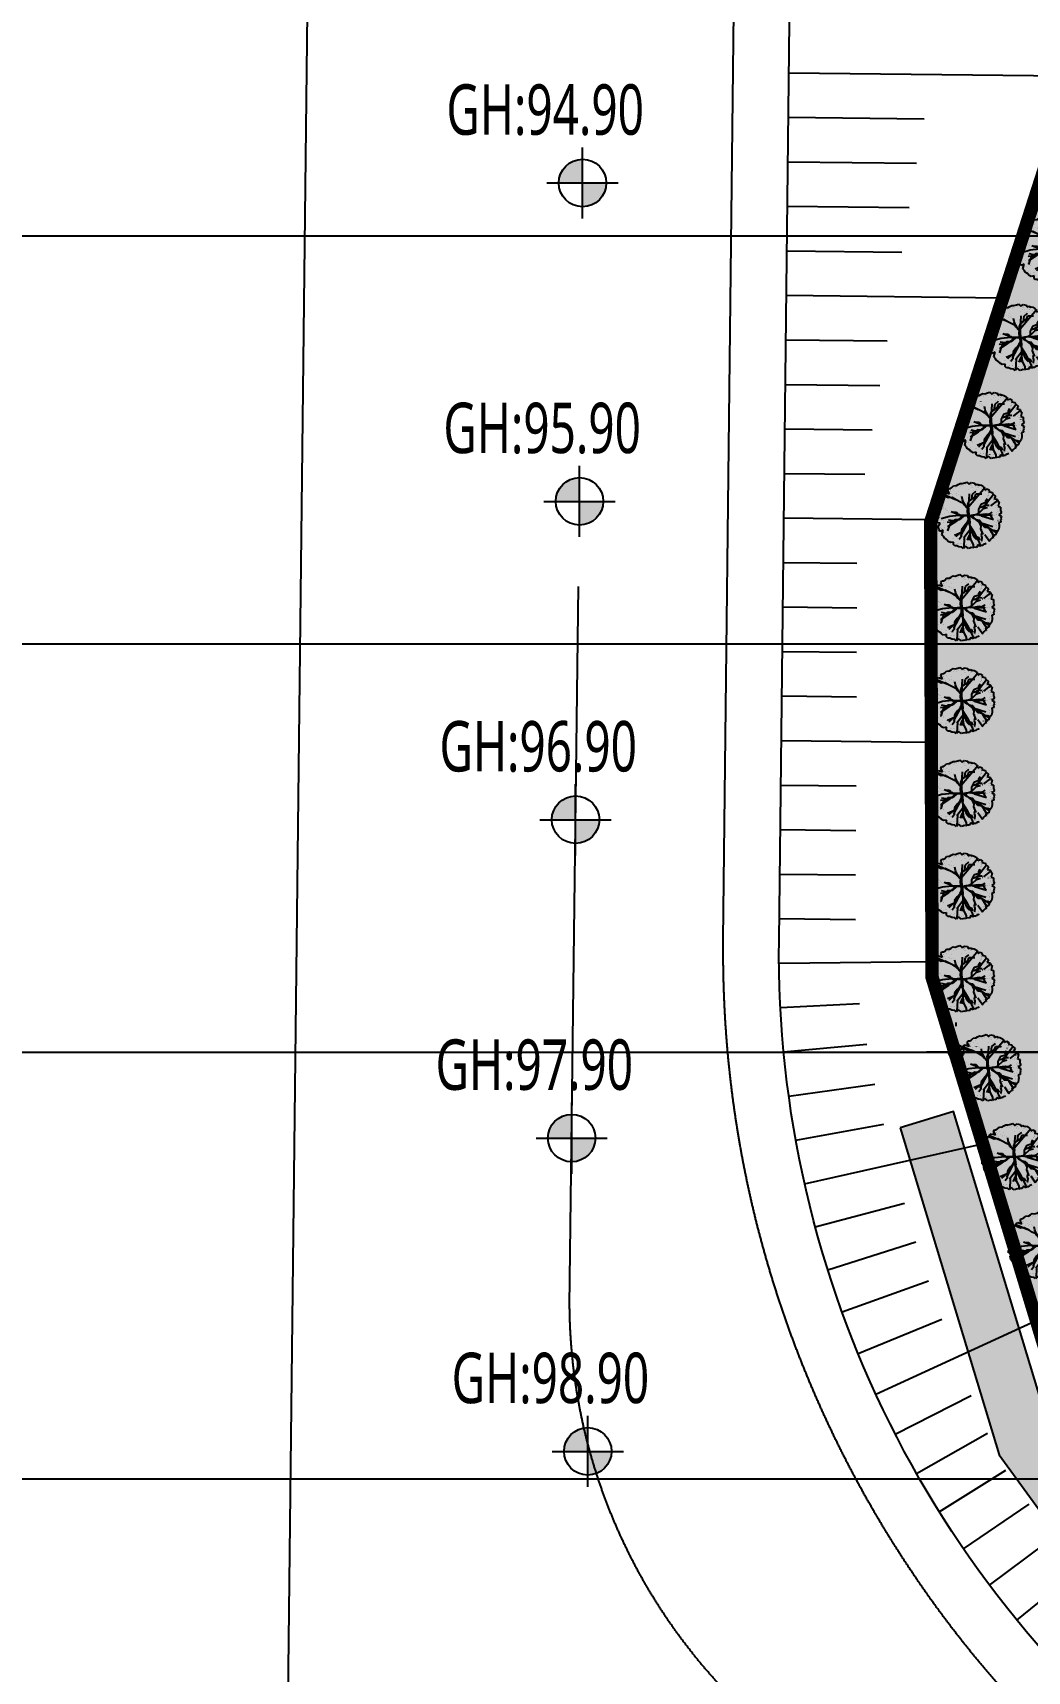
# Model space of a CAD drawing. Header units: millimetres. Extents: x 0 to 190005487, y 0 to 455456909.
# Drawn here: x 46158 to 72953, y 64298 to 108462 of the extents above; entities that cross this region are included whole.
import ezdxf
from ezdxf.enums import TextEntityAlignment as Align
from ezdxf.xclip import XClip

# ---------------------------------------------------------------- set-up
doc = ezdxf.new("R2010")
doc.units = ezdxf.units.MM
doc.header["$LTSCALE"] = 800
doc.header["$MEASUREMENT"] = 0
doc.header["$XCLIPFRAME"] = 0
doc.header["$PDSIZE"] = -10
for name, pattern in [('CEN', [62, 60, -1, 0, -1]), ('CENTER', [2, 1.25, -0.25, 0.25, -0.25]), ('DOT2', [0.125, 0, -0.125]), ('PHANTOM2', [31.75, 15.875, -3.175, 3.175, -3.175, 3.175, -3.175]), ('XREF_BASE$0$PHANTOM', [63.5, 31.75, -6.35, 6.35, -6.35, 6.35, -6.35]), ('XREF_BASE$0$PHANTOMX2', [5, 2.5, -0.5, 0.5, -0.5, 0.5, -0.5])]:
    doc.linetypes.add(name, pattern=pattern)
doc.layers.get('0').update_dxf_attribs({"linetype": 'CONTINUOUS'})
doc.layers.get('Defpoints').update_dxf_attribs({"color": 153, "linetype": 'CONTINUOUS'})
for name, color, linetype in [('0-녹지', 71, 'CONTINUOUS'), ('_교목_Plant', 90, 'CONTINUOUS'), ('CE-SLOP-FILL', 1, 'CONTINUOUS'), ('CE_GH', 240, 'CONTINUOUS'), ('CEN', 1, 'CEN'), ('LSMD_CONT_LDREG_41500', 1, 'CONTINUOUS'), ('rndur', 1, 'CONTINUOUS'), ('tc-2', 252, 'CONTINUOUS'), ('TEXT', 6, 'CONTINUOUS'), ('XREF_BASE$0$CE-SLOP-FILL', 1, 'CONTINUOUS'), ('XREF_BASE$0$CE_PROPERTY LINE', 2, 'XREF_BASE$0$PHANTOM'), ('XREF_BASE$0$LSMD_CONT_LDREG_41500', 1, 'CONTINUOUS'), ('XREF_BASE$0$성토옹벽', 6, 'CONTINUOUS'), ('사업부지', 7, 'CONTINUOUS'), ('성토옹벽', 6, 'CONTINUOUS')]:
    doc.layers.add(name, color=color, linetype=linetype)
doc.layers.add('CE_GH_TEXT', color=2, linetype='CONTINUOUS', lineweight=20)
doc.styles.get("Standard").update_dxf_attribs({"font": 'SIMPLEX.shx'})
doc.styles.add('나눔고딕N', font='NanumGothic.ttf')
doc.dimstyles.new('SHP 600', dxfattribs={"dimscale": 400, "dimtxt": 3.5, "dimasz": 1, "dimexe": 2, "dimexo": 2, "dimgap": 1, "dimtad": 1, "dimdec": 0, "dimzin": 0, "dimdsep": 46, "dimtxsty": 'Standard', "dimblk": 'DIMDOT', "dimcen": 0.09, "dimclrt": 3, "dimadec": 0, "dimazin": 1, "dimtfac": 1, "dimtdec": 0, "dimtix": 1, "dimtmove": 2, "dimatfit": 0, "dimldrblk": 'DIMDOT', "dimfxl": 1, "dimtfillclr": 3, "dimtolj": 1, "dimtzin": 0, "dimarcsym": 0})

# ---------------------------------------------------------------- blocks, each defined once
blk = doc.blocks.new('G$C940A8A8A')
at = {"layer": 'LSMD_CONT_LDREG_41500', "color": 1, "linetype": 'Continuous', "const_width": 300, "flags": 128}
blk.add_lwpolyline([(10039, 103817), (3210, 93080), (151, 81205), (648, 68692)], dxfattribs=at)
blk = doc.blocks.new('현황측량 지적')
at = {"layer": 'rndur', "linetype": 'PHANTOM2', "ltscale": 2, "const_width": 360, "flags": 128}
blk.add_lwpolyline([(206883, -157310), (202971, -156085), (192523, -138055), (192037, -134393), (187653, -139214), (180694, -143462), (173737, -143509), (161354, -148904), (157725, -144242), (154816, -136784), (158050, -127241), (126239, -144923), (122996, -147375), (114777, -142533), (78067, -156212), (59378, -150969), (50990, -145420), (42961, -141949), (35259, -140747), (23792, -141142), (15855, -140119), (12425, -139716), (9303, -139321), (5202, -130219), (-3377, -125158), (-12855, -120922), (-25433, -113134), (-31110, -107172), (-33684, -104469), (-50296, -94166), (-54916, -87820), (-58556, -75838), (-58594, -63575), (-54697, -51462), (-52838, -43399), (-53310, -35411), (-56465, -30247), (-58199, -23603), (-65933, 6044), (-65550, 7455), (-83110, 7388), (-99556, 7405), (-100789, 7832), (-83513, -58384), (-91570, -60086), (-90952, -159807)], dxfattribs=at)
at = {"layer": 'rndur', "linetype": 'PHANTOM2', "ltscale": 2, "flags": 128}
blk.add_lwpolyline([(206883, -157310), (202971, -156085), (192523, -138055), (192037, -134393), (187653, -139214), (180694, -143462), (173737, -143509), (161354, -148904), (157725, -144242), (154816, -136784), (158050, -127241), (126239, -144923), (122996, -147375), (114777, -142533), (78067, -156212), (59378, -150969), (50990, -145420), (42961, -141949), (35259, -140747), (23792, -141142), (15855, -140119), (12425, -139716), (9303, -139321), (5202, -130219), (-3377, -125158), (-12855, -120922), (-25433, -113134), (-31110, -107172), (-33684, -104469), (-50296, -94166), (-54916, -87820), (-58556, -75838), (-58594, -63575), (-54697, -51462), (-52838, -43399), (-53310, -35411), (-56465, -30247), (-58199, -23603), (-65933, 6044), (-65550, 7455), (-83110, 7388), (-99556, 7405), (-100789, 7832), (-83513, -58384), (-91570, -60086), (-90952, -159807)], dxfattribs=at)
at = {"rotation": 14.62512504690287}
blk.add_blockref('G$C940A8A8A', (-38193, -154447), dxfattribs=at)
blk = doc.blocks.new('대지현황레벨1')
at = {"layer": 'Defpoints', "color": 6}
blk.add_lwpolyline([(-54697, -51461), (-58593, -63574), (-58555, -75837), (-54915, -87819)], dxfattribs=at)
blk = doc.blocks.new('DIMDOT')
at = {"color": 0}
blk.add_line((-2, 0), (2, 0), dxfattribs=at)
for radius in [0.5, 0.25]:
    blk.add_circle((0, 0), radius, dxfattribs=at)
blk = doc.blocks.new('*D47')
at = {"color": 0, "lineweight": -2}
for p, q in [((71039, 81688), (71039, 81788)), ((90072, 81688), (90072, 81788)), ((89672, 80988), (71439, 80988))]:
    blk.add_line(p, q, dxfattribs=at)
at = {"layer": 'Defpoints', "color": 0}
for p in [(71039, 80988), (71039, 80888), (90072, 80888)]:
    blk.add_point(p, dxfattribs=at)
at = {"color": 0, "linetype": 'ByBlock', "lineweight": -2, "xscale": 400, "yscale": 400, "zscale": 400, "rotation": 180}
blk.add_blockref('DIMDOT', (71039, 80988), dxfattribs=at)
at = {"color": 0, "linetype": 'ByBlock', "lineweight": -2, "xscale": 400, "yscale": 400, "zscale": 400}
blk.add_blockref('DIMDOT', (90072, 80988), dxfattribs=at)
at = {"color": 3, "insert": (79318, 82190), "char_height": 1400, "attachment_point": 5}
blk.add_mtext('\\A1;19033', dxfattribs=at)
blk = doc.blocks.new('A$C61401735')
at = {"layer": 'CE-SLOP-FILL', "color": 251, "linetype": 'ByBlock', "flags": 128}
blk.add_lwpolyline([(10226, 88655), (6329, 76542), (6367, 64279), (10008, 52297)], dxfattribs=at)
blk = doc.blocks.new('A$C53055D6E')
at = {"layer": 'XREF_BASE$0$CE_PROPERTY LINE', "color": 8, "linetype": 'XREF_BASE$0$PHANTOMX2', "ltscale": 3, "flags": 128}
blk.add_lwpolyline([(24653, 158067), (15380, 151109), (8259, 149251), (3838, 149290), (748, 147602), (-6916, 147572), (-7299, 146160), (-1843, 125252), (436, 116516), (2171, 109870), (5326, 104706), (5798, 96717), (3940, 88655), (43, 76541), (81, 64279), (3722, 52297), (8342, 45951), (24954, 35648), (27528, 32946), (33205, 26984), (45785, 19196), (55262, 14961), (63842, 9900), (67943, 799), (71065, 403), (74495, 0), (71416, 11497), (72509, 16027), (80907, 20283), (84381, 29814), (86654, 26118), (86417, 19281), (94182, 16961), (94474, 13223), (94701, 13128), (143072, 50641), (145797, 73715), (141926, 86006), (137274, 142330), (130340, 137929), (128629, 139085), (122336, 140647), (114378, 141402), (105827, 145930), (90331, 146144), (69871, 143916), (58636, 140116), (56478, 144307), (45633, 153630)], close=True, dxfattribs=at)
blk = doc.blocks.new('XREF_BASE$0$42423123')
at = {"color": 8, "elevation": -85.903, "flags": 128}
blk.add_lwpolyline([(296753.797, 354722.355), (296742.728, 354721.684), (296725.083, 354743.467), (296725.304, 354745.576), (296719.523, 354752.714), (296718.006, 354754.586), (296707.445, 354767.624, -0.241383), (296702.098, 354793.07), (296709.251, 354819.265), (296716.193, 354817.325), (296719.019, 354827.438), (296712.017, 354829.394), (296712.346, 354830.601)], format="xyb", dxfattribs=at)
at = {"color": 8, "flags": 128}
blk.add_lwpolyline([(296720.991, 354828.24), (296719.555, 354821.015), (296715.721, 354813.683), (296708.892, 354802.946), (296705.833, 354791.071), (296706.33, 354778.558), (296709.198, 354771.251), (296722.671, 354757.088), (296724.479, 354753.823), (296728.467, 354746.621), (296738.672, 354735.909), (296746.773, 354729.418), (296753.797, 354722.355)], dxfattribs=at)
at = {"layer": 'XREF_BASE$0$CE-SLOP-FILL', "color": 8}
for p, q in [((296708.257, 354815.627), (296715.67, 354813.603)), ((296707.941, 354814.469), (296711.469, 354813.506)), ((296707.625, 354813.312), (296710.973, 354812.398)), ((296707.309, 354812.154), (296710.478, 354811.289)), ((296706.993, 354810.997), (296709.983, 354810.18)), ((296706.677, 354809.839), (296712.299, 354808.304)), ((296706.361, 354808.681), (296708.993, 354807.963)), ((296706.045, 354807.524), (296708.498, 354806.854)), ((296705.729, 354806.366), (296708.003, 354805.745)), ((296705.412, 354805.209), (296707.508, 354804.636)), ((296705.096, 354804.051), (296708.929, 354803.004)), ((296704.78, 354802.893), (296706.695, 354802.371)), ((296704.464, 354801.736), (296706.387, 354801.211)), ((296704.148, 354800.578), (296706.079, 354800.051)), ((296703.832, 354799.42), (296705.771, 354798.891)), ((296703.516, 354798.263), (296707.412, 354797.199)), ((296703.2, 354797.105), (296705.156, 354796.571)), ((296702.884, 354795.948), (296704.848, 354795.411)), ((296702.567, 354794.79), (296704.54, 354794.251)), ((296702.251, 354793.632), (296704.233, 354793.091)), ((296701.942, 354792.473), (296705.937, 354791.475)), ((296701.675, 354791.303), (296703.767, 354790.873)), ((296701.458, 354790.123), (296703.679, 354789.763)), ((296701.291, 354788.935), (296703.616, 354788.658)), ((296701.174, 354787.741), (296703.577, 354787.556)), ((296701.108, 354786.542), (296706.02, 354786.374)), ((296701.092, 354785.343), (296703.576, 354785.362)), ((296701.127, 354784.143), (296703.612, 354784.267)), ((296701.212, 354782.946), (296703.675, 354783.173)), ((296701.347, 354781.754), (296703.762, 354782.08)), ((296701.532, 354780.569), (296706.217, 354781.402)), ((296701.767, 354779.392), (296704.012, 354779.89)), ((296702.052, 354778.226), (296704.175, 354778.792)), ((296702.385, 354777.073), (296704.402, 354777.703)), ((296702.766, 354775.936), (296704.779, 354776.658)), ((296703.195, 354774.815), (296707.165, 354776.431)), ((296703.671, 354773.714), (296705.604, 354774.597))]:
    blk.add_line(p, q, dxfattribs=at)
at = {"layer": 'XREF_BASE$0$LSMD_CONT_LDREG_41500', "color": 8, "linetype": 'Continuous', "flags": 128}
blk.add_lwpolyline([(296753.797, 354722.355), (296753.797, 354722.355), (296746.773, 354729.418), (296738.672, 354735.909), (296728.467, 354746.621), (296724.479, 354753.823), (296722.671, 354757.088), (296709.198, 354771.251), (296706.33, 354778.558), (296705.833, 354791.071), (296708.892, 354802.946), (296715.721, 354813.683), (296719.555, 354821.015), (296720.991, 354828.24)], dxfattribs=at)
blk = doc.blocks.new('XREF_BASE$0$A$C5E376D50')
h = blk.add_hatch()
h.set_pattern_fill('GRAVEL', color=8, scale=1000, angle=14.6259)
h.set_pattern_definition([(242.63864078, (-197217523.41, -422257227.16), (-5468.208773979, -10728.405883643), [134.536, -13319.088047]), (199.595594003, (-197217585.244, -422257346.648), (11358.6379974624, 3997.6671750662), [230.868, -22855.9247612]), (147.136300353, (-197217802.74, -422257424.076), (12453.519176433, -8118.488783155), [162.788, -16116.032596]), (281.899542281, (-197218116.977, -422257764.45), (-4082.5244063587, 19604.412627556), [210.238, -20813.5580416]), (307.459507453, (-197218073.626, -422257970.17), (-7868.0485031935, 10348.6140497844), [206.155, -20409.373128]), (11.899542281, (-197217948.243, -422258133.815), (-19604.412627556, -4082.5244063587), [210.238, -20813.5580416]), (52.320093742, (-197217742.523, -422258090.464), (-10053.6794472186, -12958.5311502722), [278.029, -27524.848549]), (86.88118165, (-197217572.578, -422257870.42), (1218.0356119932, 23054.639213137), [262.488, -25986.3214968]), (136.05541889, (-197217558.296, -422257608.323), (-11023.3404862086, 10558.6914210576), [210.95, -20884.0731097]), (189.862211584, (-197217710.18, -422257461.93), (10896.05463927, 1809.970524083), [240.832, -11800.7625788]), (237.023291073, (-197217947.456, -422257503.18), (-8833.5781282671, -13673.6204953845), [311.448, -30833.3750048]), (153.43992811, (-197217156.53, -422257524.15), (-8288.20324574, 4038.030083754), [106.301, -10523.8448127]), (186.095087665, (-197217251.615, -422257476.616), (13083.751290253, 1347.38716589), [202.237, -20021.5114162]), (239.62585328, (-197217452.7, -422257498.1), (252.5059869, -967.595332), [141.421, -1272.7925624]), (217.82444379, (-197217550.74, -422257399.65), (4332.96468632, 3197.72059866), [76.158, -7539.6151059]), (306.42726276, (-197217610.9, -422257446.36), (-1725.11329279, 2650.280009176), [107.703, -5277.4618071]), (45.589609807, (-197217546.94, -422257533.02), (2397.774022256, 2692.70862482), [174.929, -5656.0228948]), (176.19090445, (-197217424.53, -422257408.06), (2187.69665098, -462.5833582), [126.491, -3035.7866602]), (31.015393609, (-197218172.104, -422257592.81), (8918.43535956, 5427.845865291), [177.2, -17542.8451467]), (84.972029217, (-197218020.24, -422257501.504), (-1092.815472013, -11653.572600032), [148.661, -14717.4077473]), (307.82444379, (-197217475.03, -422257214.54), (-3197.72059866, 4332.96468632), [152.315, -7463.4581059]), (358.236312941, (-197217381.625, -422257334.85), (-10433.471281077, 377.7261269), [177.2, -17542.8451467]), (354.069808055, (-197218015.55, -422258192.72), (-5342.988633998, 672.660729466), [170.88, -8373.1237453]), (309.400993844, (-197217845.584, -422258210.374), (-7615.542516274, 9381.018717753), [143.178, -14174.6430633]), (81.42726276, (-197217212.85, -422258179.61), (672.660729466, 5342.988634), [152.315, -7463.4581059]), (31.979877911, (-197217190.145, -422258028.994), (-11568.715368736, -7152.959158081), [167.631, -16595.4236142]), (84.069808056, (-197217686.97, -422258303.34), (-672.660729466, -5342.988633998), [85.44, -8458.5637453]), (115.93578575, (-197217270.9, -422258194.76), (-1977.61927971, 3617.87534121), [50.99, -5048.0295136]), (180.58960981, (-197217293.2, -422258148.9), (3155.29198301, -210.07737127), [206.155, -3916.9506256]), (200.634859232, (-197217499.35, -422258151.025), (9423.447333399, 3492.655201227), [191.05, -18913.9231745]), (318.3159208, (-197217524.22, -422257620.1), (-1472.60730587, 1682.68467714), [144.222, -3461.3292755]), (7.783079862, (-197217416.51, -422257716.01), (16954.1326183803, 2357.4111135683), [251.794, -24927.562624]), (75.571249176, (-197217167.04, -422257681.91), (-2102.83941969, -7783.1912719), [102.956, -10192.674141]), (104.62585328, (-197217141.4, -422257582.2), (-1220.101319, 715.0893451), [60, -940]), (134.88229044, (-197217526.28, -422258127.05), (5637.923236564, -5763.143376545), [138.924, -13753.5199894]), (62.63864078, (-197217624.31, -422258028.61), (5468.208773979, 10728.405883643), [269.072, -13184.552047]), (14.62585328, (-197217500.6, -422257789.6), (715.0893451, 1220.101319), [260, -740]), (339.930699744, (-197217249.07, -422257723.99), (11443.495228755, -4248.107455027), [158.114, -15653.2743008]), (268.680457374, (-197217100.56, -422257778.25), (42.428615646, -4122.887315047), [145.602, -7134.5078893]), (222.271828639, (-197217103.91, -422257923.81), (-15859.2514394095, -14473.5670717894), [237.065, -23469.4741823]), (190.051932015, (-197217279.33, -422258083.272), (-12831.2453033333, -2314.982497922), [250.799, -24829.073408])])
edge = h.paths.add_edge_path()
edge.add_line((216507, 233000), (219179, 224181))
edge.add_line((219179, 224181), (224231, 217242))
edge.add_line((224231, 217242), (240964, 206870))
edge.add_line((240964, 206870), (249211, 198205))
edge.add_line((249211, 198205), (262127, 190211))
edge.add_line((262127, 190211), (263383, 189650))
edge.add_line((263383, 189650), (263995, 191019))
edge.add_line((263995, 191019), (262831, 191539))
edge.add_line((262831, 191539), (250165, 199379))
edge.add_line((250165, 199379), (241917, 208043))
edge.add_line((241917, 208043), (225271, 218362))
edge.add_line((225271, 218362), (220541, 224858))
edge.add_line((220541, 224858), (217942, 233435))
edge.add_line((217942, 233435), (216507, 233000))
at = {"color": 8}
blk.add_lwpolyline([(374986, 153404, -0.180089), (333337, 157628), (326035, 161222, 0.102992), (299192, 168139), (300158, 168093, -0.148011), (272310, 177969), (248009, 195863), (239404, 202199), (237464, 203627), (223953, 213576, -0.241383), (211743, 238073), (212176, 276367), (195483, 272011, -0.369038), (200555, 266091, -0.003164), (200552, 265424), (199994, 216062, -0.041869), (198408, 199419), (197156, 192487, 0.046265), (195820, 177033), (196105, 131477, -0.048728)], format="xyb", dxfattribs=at)
at = {"color": 8, "flags": 128}
blk.add_lwpolyline([(216507, 233000), (219179, 224181), (224231, 217242), (240964, 206870), (249211, 198205), (262127, 190211), (263383, 189650), (263995, 191019), (262831, 191539), (250165, 199379), (241917, 208043), (225271, 218362), (220541, 224858), (217942, 233435), (216507, 233000)], dxfattribs=at)
at = {"layer": 'Defpoints', "linetype": 'Continuous', "flags": 128}
blk.add_lwpolyline([(221214, 261437), (217317, 249324), (217355, 237061), (220996, 225079)], dxfattribs=at)
at = {"color": 8, "xscale": 1000, "yscale": 1000, "zscale": 1000, "rotation": 14.62585327519887}
blk.add_blockref('XREF_BASE$0$42423123', (-197286947, -417977119), dxfattribs=at)
blk = doc.blocks.new('XREF_BASE$0$A$C3CBC0631')
at = {"layer": 'XREF_BASE$0$CE_PROPERTY LINE', "color": 8, "linetype": 'XREF_BASE$0$PHANTOMX2', "ltscale": 3, "flags": 128}
blk.add_lwpolyline([(24653, 158067), (15380, 151109), (8259, 149251), (3838, 149290), (748, 147602), (-6916, 147572), (-7299, 146160), (-1843, 125252), (436, 116516), (2171, 109870), (5326, 104706), (5798, 96717), (3940, 88655), (43, 76542), (81, 64279), (3722, 52297), (8342, 45951), (24954, 35648), (27528, 32946), (33205, 26984), (45785, 19196), (55262, 14961), (63842, 9900), (67943, 799), (71065, 403), (74495, 0), (71416, 11497), (72509, 16027), (80907, 20283), (84381, 29814), (86654, 26118), (86417, 19281), (94182, 16961), (94474, 13223), (94701, 13128), (143072, 50641), (145797, 73715), (141926, 86006), (137274, 142330), (130340, 137929), (128629, 139085), (122336, 140647), (114378, 141402), (105828, 145930), (90331, 146144), (69871, 143916), (58636, 140116), (56478, 144307), (45633, 153630)], close=True, dxfattribs=at)
blk = doc.blocks.new('A$C22D04AE8')
at = {"layer": 'CE_GH'}
h = blk.add_hatch(color=256, dxfattribs=at)
h.paths.add_polyline_path([(0, 0), (0, 800, 0.414214), (-800, 0)])
h.paths.add_polyline_path([(800, 0), (0, 0), (0, -800, 0.414214)])
for points in [[(0, -1200), (0, 1200)], [(-1200, 0), (1200, 0)]]:
    blk.add_lwpolyline(points, dxfattribs=at)
blk.add_circle((0, 0), 800, dxfattribs=at)
blk = doc.blocks.new('TL000015_0')
at = {"color": 0}
for p, q in [((-0.138, 0.675), (-0.079, 0.692)), ((-0.079, 0.692), (-0.042, 0.707)), ((-0.042, 0.707), (0.008, 0.666)), ((0.008, 0.666), (0.058, 0.697)), ((0.058, 0.697), (0.121, 0.686)), ((-0.61, 0.344), (-0.584, 0.362)), ((-0.584, 0.362), (-0.562, 0.414)), ((-0.562, 0.414), (-0.536, 0.436)), ((-0.431, 0.373), (-0.541, 0.426)), ((-0.536, 0.436), (-0.519, 0.466)), ((-0.275, 0.337), (-0.53, 0.447)), ((-0.519, 0.466), (-0.486, 0.49)), ((-0.486, 0.49), (-0.401, 0.463)), ((-0.441, 0.534), (-0.419, 0.573)), ((-0.401, 0.463), (-0.441, 0.534)), ((-0.35, 0.38), (-0.431, 0.373)), ((-0.419, 0.573), (-0.386, 0.575)), ((-0.386, 0.575), (-0.358, 0.59)), ((-0.358, 0.59), (-0.317, 0.629)), ((-0.249, 0.328), (-0.35, 0.38)), ((-0.317, 0.629), (-0.256, 0.634)), ((-0.256, 0.634), (-0.223, 0.655)), ((-0.223, 0.655), (-0.182, 0.679)), ((-0.182, 0.679), (-0.138, 0.675)), ((-0.132, 0.338), (-0.142, 0.402)), ((-0.007, 0.185), (0.344, 0.601)), ((0.011, 0.461), (0, 0.33)), ((0.04, 0.326), (0.13, 0.387)), ((0.062, 0.338), (0.079, 0.456)), ((0.079, 0.456), (0.152, 0.515)), ((0.117, 0.332), (0.135, 0.396)), ((0.121, 0.686), (0.134, 0.647)), ((0.13, 0.387), (0.16, 0.458)), ((0.134, 0.647), (0.177, 0.662)), ((0.16, 0.458), (0.275, 0.458)), ((0.177, 0.662), (0.214, 0.642)), ((0.214, 0.642), (0.23, 0.649)), ((0.23, 0.649), (0.262, 0.64)), ((0.262, 0.64), (0.304, 0.616)), ((0.304, 0.616), (0.312, 0.601)), ((0.312, 0.601), (0.34, 0.547)), ((0.34, 0.547), (0.386, 0.568)), ((0.361, 0.316), (0.388, 0.36)), ((0.386, 0.568), (0.441, 0.534)), ((0.398, 0.291), (0.523, 0.452)), ((0.441, 0.534), (0.423, 0.506)), ((0.423, 0.506), (0.493, 0.49)), ((0.493, 0.49), (0.502, 0.466)), ((0.502, 0.466), (0.567, 0.41)), ((0.567, 0.41), (0.536, 0.359)), ((0.536, 0.359), (0.604, 0.34)), ((-0.689, 0.059), (-0.682, 0.101)), ((-0.68, 0.018), (-0.689, 0.059)), ((-0.686, -0.042), (-0.68, 0.018)), ((-0.682, 0.101), (-0.673, 0.133)), ((-0.673, 0.133), (-0.636, 0.172)), ((-0.66, 0.227), (-0.63, 0.277)), ((-0.636, 0.172), (-0.66, 0.227)), ((-0.63, 0.277), (-0.61, 0.344)), ((-0.203, 0.006), (-0.413, -0.015)), ((-0.208, 0.017), (-0.368, 0.079)), ((-0.254, 0.066), (-0.342, 0.066)), ((-0.215, 0.017), (-0.254, 0.066)), ((-0.183, 0.292), (-0.249, 0.328)), ((-0.11, 0.253), (-0.183, 0.292)), ((-0.137, 0.324), (-0.076, 0.214)), ((-0.097, 0.228), (-0.132, 0.338)), ((-0.044, 0.179), (-0.097, 0.228)), ((-0.076, 0.214), (-0.044, 0.182)), ((-0.017, 0.235), (0.01, 0.306)), ((-0.009, 0.16), (-0.017, 0.235)), ((0, 0.33), (-0.008, 0.158)), ((0.01, 0.306), (0.062, 0.338)), ((0.267, -0.003), (0.19, 0.02)), ((0.192, 0.017), (0.297, 0.03)), ((0.312, 0.148), (0.204, 0.045)), ((0.211, 0.14), (0.268, 0.25)), ((0.211, 0.044), (0.211, 0.14)), ((0.228, 0.174), (0.307, 0.196)), ((0.267, -0.003), (0.449, 0.016)), ((0.268, 0.25), (0.348, 0.275)), ((0.297, 0.03), (0.358, 0.04)), ((0.307, 0.196), (0.341, 0.221)), ((0.312, 0.148), (0.398, 0.291)), ((0.312, 0.148), (0.396, 0.174)), ((0.341, 0.221), (0.429, 0.223)), ((0.348, 0.275), (0.419, 0.338)), ((0.358, 0.04), (0.495, 0.008)), ((0.363, 0.284), (0.361, 0.316)), ((0.402, 0.03), (0.461, 0.047)), ((0.461, 0.047), (0.495, 0.071)), ((0.461, 0.01), (0.491, -0.068)), ((0.466, 0.204), (0.612, 0.321)), ((0.582, 0.281), (0.588, 0.276)), ((0.604, 0.34), (0.615, 0.312)), ((0.615, 0.312), (0.639, 0.281)), ((0.639, 0.281), (0.617, 0.198)), ((0.617, 0.198), (0.671, 0.181)), ((0.629, 0.042), (0.627, 0.039)), ((0.691, 0.068), (0.635, 0.018)), ((0.635, 0.018), (0.689, -0.01)), ((0.671, 0.181), (0.667, 0.157)), ((0.667, 0.157), (0.669, 0.101)), ((0.669, 0.101), (0.691, 0.068)), ((-0.638, -0.038), (-0.686, -0.042)), ((-0.682, -0.095), (-0.638, -0.038)), ((-0.682, -0.147), (-0.682, -0.095)), ((-0.602, -0.161), (-0.682, -0.147)), ((-0.645, -0.219), (-0.602, -0.161)), ((-0.632, -0.286), (-0.645, -0.219)), ((-0.597, -0.334), (-0.632, -0.286)), ((-0.534, -0.306), (-0.597, -0.334)), ((-0.406, -0.014), (-0.58, -0.066)), ((-0.562, -0.406), (-0.534, -0.306)), ((-0.262, -0.123), (-0.45, -0.147)), ((-0.278, -0.133), (-0.443, -0.238)), ((-0.411, -0.223), (-0.443, -0.318)), ((-0.328, -0.112), (-0.428, -0.093)), ((-0.379, -0.144), (-0.418, -0.227)), ((-0.293, -0.088), (-0.379, -0.144)), ((-0.203, -0.09), (-0.293, -0.088)), ((-0.262, -0.123), (-0.278, -0.133)), ((-0.101, -0.289), (-0.273, -0.448)), ((-0.262, -0.123), (-0.138, -0.022)), ((-0.112, -0.012), (-0.203, -0.09)), ((-0.026, -0.149), (-0.173, -0.422)), ((-0.149, -0.298), (-0.156, -0.445)), ((-0.093, -0.218), (-0.149, -0.298)), ((-0.138, -0.022), (-0.123, -0.003)), ((0.022, -0.306), (-0.105, -0.469)), ((-0.029, -0.144), (-0.093, -0.218)), ((0.014, -0.17), (0.023, -0.261)), ((0.017, -0.199), (0.114, -0.355)), ((0.018, -0.171), (0.047, -0.291)), ((0.023, -0.261), (0.018, -0.518)), ((0.047, -0.291), (0.025, -0.391)), ((0.05, -0.316), (0.108, -0.445)), ((0.111, -0.051), (0.152, -0.083)), ((0.213, -0.129), (0.113, -0.055)), ((0.152, -0.083), (0.226, -0.098)), ((0.199, -0.095), (0.258, -0.218)), ((0.213, -0.129), (0.246, -0.15)), ((0.226, -0.098), (0.25, -0.122)), ((0.239, -0.145), (0.51, -0.229)), ((0.246, -0.15), (0.384, -0.229)), ((0.258, -0.218), (0.248, -0.274)), ((0.248, -0.274), (0.299, -0.399)), ((0.25, -0.122), (0.295, -0.191)), ((0.267, -0.003), (0.524, -0.08)), ((0.295, -0.191), (0.339, -0.245)), ((0.339, -0.245), (0.434, -0.257)), ((0.384, -0.229), (0.507, -0.313)), ((0.427, -0.258), (0.534, -0.436)), ((0.49, -0.301), (0.609, -0.323)), ((0.507, -0.313), (0.583, -0.368)), ((0.61, -0.315), (0.578, -0.365)), ((0.63, -0.299), (0.61, -0.315)), ((0.641, -0.243), (0.63, -0.299)), ((0.676, -0.138), (0.633, -0.15)), ((0.633, -0.15), (0.643, -0.202)), ((0.643, -0.202), (0.641, -0.243)), ((0.682, -0.08), (0.671, -0.083)), ((0.671, -0.083), (0.676, -0.138)), ((0.689, -0.01), (0.676, -0.051)), ((0.676, -0.051), (0.682, -0.08)), ((-0.53, -0.434), (-0.562, -0.406)), ((-0.501, -0.484), (-0.53, -0.434)), ((-0.473, -0.497), (-0.501, -0.484)), ((-0.438, -0.521), (-0.473, -0.497)), ((-0.429, -0.543), (-0.438, -0.521)), ((-0.386, -0.567), (-0.429, -0.543)), ((-0.321, -0.556), (-0.386, -0.567)), ((-0.323, -0.606), (-0.321, -0.556)), ((-0.295, -0.634), (-0.323, -0.606)), ((-0.154, -0.352), (-0.301, -0.416)), ((-0.249, -0.634), (-0.295, -0.634)), ((-0.208, -0.656), (-0.249, -0.634)), ((-0.197, -0.656), (-0.208, -0.656)), ((-0.156, -0.445), (-0.198, -0.502)), ((-0.145, -0.663), (-0.197, -0.656)), ((-0.112, -0.689), (-0.145, -0.663)), ((-0.069, -0.643), (-0.112, -0.689)), ((-0.092, -0.452), (-0.102, -0.682)), ((-0.005, -0.689), (-0.069, -0.643)), ((-0.002, -0.443), (-0.034, -0.516)), ((0.023, -0.682), (-0.005, -0.689)), ((0.025, -0.401), (-0.002, -0.443)), ((0.053, -0.673), (0.023, -0.682)), ((0.025, -0.391), (0.035, -0.497)), ((0.035, -0.497), (0.091, -0.617)), ((0.088, -0.68), (0.053, -0.673)), ((0.11, -0.663), (0.088, -0.68)), ((0.091, -0.617), (0.091, -0.666)), ((0.099, -0.418), (0.199, -0.45)), ((0.108, -0.445), (0.162, -0.502)), ((0.162, -0.667), (0.11, -0.663)), ((0.114, -0.355), (0.218, -0.562)), ((0.197, -0.616), (0.162, -0.667)), ((0.236, -0.647), (0.197, -0.616)), ((0.199, -0.45), (0.233, -0.507)), ((0.218, -0.562), (0.25, -0.642)), ((0.258, -0.628), (0.236, -0.647)), ((0.301, -0.626), (0.258, -0.628)), ((0.275, -0.355), (0.263, -0.418)), ((0.263, -0.418), (0.277, -0.46)), ((0.277, -0.46), (0.268, -0.536)), ((0.317, -0.602), (0.301, -0.626)), ((0.343, -0.597), (0.317, -0.602)), ((0.342, -0.394), (0.435, -0.535)), ((0.367, -0.584), (0.343, -0.597)), ((0.467, -0.497), (0.432, -0.545)), ((0.493, -0.469), (0.467, -0.497)), ((0.515, -0.471), (0.493, -0.469)), ((0.571, -0.402), (0.499, -0.415)), ((0.499, -0.415), (0.515, -0.471)), ((0.578, -0.365), (0.571, -0.402))]:
    blk.add_line(p, q, dxfattribs=at)
blk.add_lwpolyline([(0.077, 0.002), (0.077, -0.004), (0.096, -0.035), (0.118, -0.05), (0.109, -0.06), (0.08, -0.038), (0.056, -0.006), (0.014, -0.014), (0.014, -0.054), (0.026, -0.167), (0.005, -0.173), (0.002, -0.124), (-0.007, -0.132), (-0.018, -0.158), (-0.03, -0.145), (-0.001, -0.088), (-0.008, -0.014), (-0.026, -0.011), (-0.074, -0.004), (-0.109, -0.003), (-0.178, -0.004), (-0.214, 0.011), (-0.203, 0.022), (-0.181, 0.009), (-0.098, 0.011), (-0.033, 0.012), (-0.02, 0.019), (-0.023, 0.107), (-0.021, 0.144), (-0.049, 0.173), (-0.042, 0.185), (-0.025, 0.162), (-0.004, 0.157), (-0.007, 0.104), (0.003, 0.028), (0.017, 0.006), (0.093, 0.016), (0.181, 0.031), (0.203, 0.052), (0.206, 0.035), (0.192, 0.025), (0.187, 0.015)], close=True)
at = {"layer": 'tc-2', "linetype": 'DOT2'}
for p, q in [((0.011, 0.461), (-0.005, 0.693)), ((0.005, 0.546), (0.062, 0.69)), ((0.05, 0.598), (0.059, 0.701)), ((-0.543, 0.309), (-0.587, 0.348)), ((-0.541, 0.298), (-0.519, 0.397)), ((-0.519, 0.397), (-0.485, 0.409)), ((-0.485, 0.409), (-0.471, 0.443)), ((-0.471, 0.443), (-0.383, 0.458)), ((-0.365, 0.475), (-0.426, 0.505)), ((-0.248, 0.335), (-0.424, 0.549)), ((-0.385, 0.519), (-0.373, 0.524)), ((-0.383, 0.458), (-0.385, 0.519)), ((-0.373, 0.524), (-0.287, 0.463)), ((-0.331, 0.436), (-0.352, 0.597)), ((-0.311, 0.534), (-0.316, 0.625)), ((-0.247, 0.458), (-0.311, 0.534)), ((-0.254, 0.434), (-0.308, 0.451)), ((-0.287, 0.463), (-0.269, 0.59)), ((-0.137, 0.324), (-0.277, 0.633)), ((-0.269, 0.59), (-0.172, 0.613)), ((-0.205, 0.444), (-0.254, 0.434)), ((-0.178, 0.434), (-0.247, 0.458)), ((-0.223, 0.514), (-0.222, 0.657)), ((-0.142, 0.402), (-0.178, 0.434)), ((-0.172, 0.613), (-0.157, 0.636)), ((-0.137, 0.39), (-0.171, 0.475)), ((-0.154, 0.361), (-0.167, 0.673)), ((-0.157, 0.636), (-0.115, 0.628)), ((-0.115, 0.628), (-0.071, 0.646)), ((0.011, 0.461), (-0.095, 0.687)), ((-0.071, 0.646), (0.002, 0.646)), ((0.002, 0.646), (0.005, 0.65)), ((0.005, 0.65), (0.039, 0.631)), ((0.039, 0.631), (0.058, 0.646)), ((0.094, 0.532), (0.05, 0.598)), ((0.058, 0.646), (0.063, 0.643)), ((0.063, 0.643), (0.077, 0.595)), ((0.077, 0.595), (0.141, 0.614)), ((0.146, 0.478), (0.09, 0.687)), ((0.121, 0.493), (0.094, 0.532)), ((0.135, 0.396), (0.174, 0.67)), ((0.141, 0.614), (0.184, 0.597)), ((0.152, 0.515), (0.27, 0.63)), ((0.158, 0.561), (0.245, 0.647)), ((0.184, 0.597), (0.202, 0.601)), ((0.194, 0.423), (0.437, 0.536)), ((0.202, 0.601), (0.26, 0.581)), ((0.26, 0.581), (0.298, 0.536)), ((0.275, 0.458), (0.388, 0.505)), ((0.298, 0.536), (0.331, 0.54)), ((0.331, 0.54), (0.345, 0.513)), ((0.345, 0.513), (0.414, 0.48)), ((0.37, 0.245), (0.403, 0.4)), ((0.388, 0.505), (0.407, 0.549)), ((0.388, 0.36), (0.397, 0.419)), ((0.388, 0.275), (0.596, 0.351)), ((0.397, 0.419), (0.427, 0.451)), ((0.403, 0.4), (0.461, 0.515)), ((0.414, 0.48), (0.425, 0.47)), ((0.414, 0.422), (0.501, 0.477)), ((0.419, 0.338), (0.449, 0.39)), ((0.425, 0.47), (0.425, 0.431)), ((0.425, 0.431), (0.51, 0.364)), ((0.427, 0.451), (0.444, 0.5)), ((0.449, 0.39), (0.527, 0.429)), ((0.51, 0.364), (0.523, 0.349)), ((0.523, 0.349), (0.517, 0.319)), ((0.527, 0.429), (0.535, 0.431)), ((-0.446, 0.109), (-0.69, 0.065)), ((-0.531, 0.142), (-0.68, 0.134)), ((-0.651, 0.074), (-0.673, 0.074)), ((-0.555, 0.151), (-0.661, 0.207)), ((-0.583, 0.064), (-0.651, 0.074)), ((-0.635, 0.057), (-0.617, 0.076)), ((-0.614, 0.015), (-0.635, 0.057)), ((-0.534, 0.167), (-0.634, 0.201)), ((-0.585, 0.025), (-0.634, -0.005)), ((-0.536, 0.211), (-0.632, 0.286)), ((-0.63, -0.042), (-0.614, 0.015)), ((-0.625, 0.128), (-0.621, 0.15)), ((-0.624, 0.122), (-0.625, 0.128)), ((-0.617, 0.076), (-0.624, 0.122)), ((-0.621, 0.15), (-0.571, 0.18)), ((-0.544, 0.217), (-0.608, 0.333)), ((-0.604, 0.277), (-0.563, 0.335)), ((-0.571, 0.18), (-0.604, 0.277)), ((-0.499, 0.044), (-0.585, 0.025)), ((-0.56, 0.03), (-0.583, 0.064)), ((-0.563, 0.335), (-0.541, 0.298)), ((-0.368, 0.079), (-0.555, 0.151)), ((-0.514, 0.27), (-0.543, 0.309)), ((-0.472, 0.119), (-0.536, 0.211)), ((-0.494, 0.142), (-0.534, 0.167)), ((-0.524, 0.191), (-0.514, 0.27)), ((-0.489, 0.137), (-0.524, 0.191)), ((-0.365, 0.02), (-0.499, 0.044)), ((-0.421, 0.076), (-0.494, 0.142)), ((-0.342, 0.066), (-0.421, 0.076)), ((-0.303, 0.066), (-0.365, 0.02)), ((-0.137, 0.324), (-0.275, 0.337)), ((0.396, 0.174), (0.634, 0.274)), ((0.424, 0.223), (0.508, 0.189)), ((0.429, 0.223), (0.522, 0.24)), ((0.441, 0.193), (0.671, 0.163)), ((0.449, 0.016), (0.69, -0.001)), ((0.495, 0.071), (0.589, 0.069)), ((0.495, 0.008), (0.591, 0.022)), ((0.508, 0.189), (0.554, 0.204)), ((0.517, 0.319), (0.582, 0.281)), ((0.519, 0.011), (0.685, 0.087)), ((0.522, 0.24), (0.569, 0.277)), ((0.538, 0.01), (0.687, -0.067)), ((0.554, 0.204), (0.635, 0.186)), ((0.563, 0.177), (0.651, 0.23)), ((0.569, 0.277), (0.625, 0.292)), ((0.588, 0.276), (0.575, 0.213)), ((0.575, 0.213), (0.602, 0.174)), ((0.589, 0.069), (0.63, 0.086)), ((0.591, 0.022), (0.682, -0.034)), ((0.627, 0.039), (0.593, 0.02)), ((0.593, 0.02), (0.608, -0.06)), ((0.602, 0.174), (0.615, 0.128)), ((0.615, 0.128), (0.603, 0.094)), ((0.603, 0.094), (0.629, 0.042)), ((0.63, 0.086), (0.664, 0.106)), ((-0.413, -0.015), (-0.692, -0.017)), ((-0.58, -0.066), (-0.686, -0.092)), ((-0.634, -0.005), (-0.673, -0.009)), ((-0.527, -0.05), (-0.673, -0.161)), ((-0.58, -0.11), (-0.673, -0.11)), ((-0.45, -0.147), (-0.662, -0.201)), ((-0.64, -0.106), (-0.63, -0.042)), ((-0.539, -0.152), (-0.64, -0.106)), ((-0.454, -0.148), (-0.633, -0.278)), ((-0.597, -0.257), (-0.627, -0.269)), ((-0.443, -0.238), (-0.602, -0.34)), ((-0.6, -0.193), (-0.595, -0.179)), ((-0.588, -0.201), (-0.6, -0.193)), ((-0.509, -0.24), (-0.597, -0.257)), ((-0.595, -0.179), (-0.539, -0.152)), ((-0.47, -0.289), (-0.592, -0.311)), ((-0.571, -0.26), (-0.588, -0.201)), ((-0.524, -0.095), (-0.58, -0.11)), ((-0.569, -0.28), (-0.571, -0.26)), ((-0.534, -0.291), (-0.569, -0.28)), ((-0.357, -0.184), (-0.563, -0.401)), ((-0.524, -0.346), (-0.534, -0.291)), ((-0.428, -0.093), (-0.524, -0.095)), ((-0.453, -0.269), (-0.509, -0.24)), ((-0.392, -0.343), (-0.497, -0.48)), ((-0.443, -0.318), (-0.489, -0.347)), ((-0.418, -0.227), (-0.47, -0.289)), ((-0.389, -0.337), (-0.434, -0.537)), ((-0.316, -0.158), (-0.392, -0.343)), ((0.213, -0.129), (0.342, -0.394)), ((0.289, -0.286), (0.298, -0.471)), ((0.434, -0.257), (0.557, -0.294)), ((0.526, -0.343), (0.453, -0.346)), ((0.483, -0.067), (0.582, -0.147)), ((0.491, -0.068), (0.603, -0.093)), ((0.51, -0.229), (0.628, -0.284)), ((0.524, -0.08), (0.679, -0.122)), ((0.529, -0.335), (0.526, -0.343)), ((0.542, -0.287), (0.529, -0.335)), ((0.576, -0.275), (0.542, -0.287)), ((0.545, -0.118), (0.582, -0.21)), ((0.557, -0.294), (0.593, -0.333)), ((0.617, -0.106), (0.56, -0.181)), ((0.56, -0.181), (0.58, -0.211)), ((0.58, -0.243), (0.576, -0.275)), ((0.58, -0.211), (0.58, -0.243)), ((0.582, -0.147), (0.658, -0.205)), ((0.582, -0.21), (0.64, -0.257)), ((0.603, -0.093), (0.65, -0.144)), ((0.608, -0.06), (0.617, -0.106)), ((-0.531, -0.36), (-0.524, -0.346)), ((-0.521, -0.388), (-0.531, -0.36)), ((-0.434, -0.458), (-0.521, -0.388)), ((-0.489, -0.347), (-0.499, -0.455)), ((-0.391, -0.514), (-0.443, -0.516)), ((-0.34, -0.478), (-0.434, -0.458)), ((-0.403, -0.548), (-0.34, -0.478)), ((-0.302, -0.556), (-0.403, -0.548)), ((-0.311, -0.48), (-0.391, -0.514)), ((-0.273, -0.448), (-0.383, -0.574)), ((-0.173, -0.422), (-0.329, -0.607)), ((-0.301, -0.416), (-0.311, -0.48)), ((-0.232, -0.582), (-0.302, -0.556)), ((-0.228, -0.487), (-0.276, -0.632)), ((-0.225, -0.578), (-0.259, -0.634)), ((-0.117, -0.499), (-0.249, -0.644)), ((-0.169, -0.584), (-0.232, -0.582)), ((-0.198, -0.502), (-0.225, -0.578)), ((-0.105, -0.469), (-0.184, -0.665)), ((-0.183, -0.489), (-0.161, -0.578)), ((-0.119, -0.618), (-0.169, -0.584)), ((-0.161, -0.578), (-0.129, -0.651)), ((-0.044, -0.616), (-0.119, -0.618)), ((-0.003, -0.643), (-0.044, -0.616)), ((-0.034, -0.516), (-0.039, -0.602)), ((-0.039, -0.602), (-0.039, -0.654)), ((0.036, -0.61), (-0.003, -0.643)), ((0.018, -0.518), (0.014, -0.689)), ((0.018, -0.518), (0.084, -0.684)), ((0.098, -0.571), (0.036, -0.61)), ((0.154, -0.61), (0.098, -0.571)), ((0.143, -0.413), (0.148, -0.673)), ((0.188, -0.604), (0.154, -0.61)), ((0.162, -0.502), (0.174, -0.58)), ((0.168, -0.462), (0.279, -0.546)), ((0.174, -0.58), (0.223, -0.624)), ((0.215, -0.597), (0.188, -0.604)), ((0.218, -0.572), (0.215, -0.597)), ((0.271, -0.515), (0.218, -0.572)), ((0.233, -0.507), (0.28, -0.556)), ((0.268, -0.536), (0.265, -0.57)), ((0.265, -0.57), (0.27, -0.617)), ((0.343, -0.534), (0.271, -0.515)), ((0.279, -0.546), (0.322, -0.609)), ((0.28, -0.556), (0.339, -0.578)), ((0.298, -0.471), (0.35, -0.593)), ((0.299, -0.399), (0.346, -0.418)), ((0.335, -0.38), (0.498, -0.476)), ((0.347, -0.469), (0.343, -0.534)), ((0.346, -0.418), (0.39, -0.467)), ((0.432, -0.545), (0.347, -0.469)), ((0.347, -0.469), (0.367, -0.584)), ((0.372, -0.472), (0.347, -0.469)), ((0.424, -0.446), (0.372, -0.472)), ((0.39, -0.467), (0.424, -0.524)), ((0.451, -0.441), (0.424, -0.446)), ((0.453, -0.423), (0.451, -0.441)), ((0.453, -0.346), (0.453, -0.423))]:
    blk.add_line(p, q, dxfattribs=at)
blk = doc.blocks.new('G$CBD6E5784')
at = {"layer": '0-녹지'}
h = blk.add_hatch(color=256, dxfattribs=at)
h.dxf.hatch_style = 1
edge = h.paths.add_edge_path()
edge.add_line((7794, 201355), (7902, 200937))
edge.add_line((7902, 200937), (11057, 195774))
edge.add_line((11057, 195774), (11530, 187784))
edge.add_line((11530, 187784), (9671, 179723))
edge.add_line((9671, 179723), (5774, 167609))
edge.add_line((5774, 167609), (5813, 155347))
edge.add_line((5813, 155347), (9453, 143365))
edge.add_line((9453, 143365), (14073, 137018))
edge.add_line((14073, 137018), (30686, 126716))
edge.add_line((30686, 126716), (33260, 124014))
edge.add_line((33260, 124014), (38937, 118052))
edge.add_line((38937, 118052), (51516, 110264))
edge.add_line((51516, 110264), (60993, 106028))
edge.add_line((60993, 106028), (69573, 100968))
edge.add_line((69573, 100968), (73674, 91866))
edge.add_line((73674, 91866), (80226, 91068))
edge.add_line((80226, 91068), (77147, 102565))
edge.add_line((77147, 102565), (78239, 107093))
edge.add_line((78239, 107093), (86638, 111351))
edge.add_line((86638, 111351), (90112, 120882))
edge.add_line((90112, 120882), (92385, 117186))
edge.add_line((92385, 117186), (92148, 110349))
edge.add_line((92148, 110349), (99913, 108028))
edge.add_line((99913, 108028), (100206, 104291))
edge.add_line((100206, 104291), (100433, 104196))
edge.add_line((100433, 104196), (148803, 141709))
edge.add_line((148803, 141709), (151529, 164783))
edge.add_line((151529, 164783), (147657, 177073))
edge.add_line((147657, 177073), (143006, 233398))
edge.add_line((143006, 233398), (136071, 228996))
edge.add_line((136071, 228996), (134360, 230153))
edge.add_line((134360, 230153), (128068, 231715))
edge.add_line((128068, 231715), (120109, 232470))
edge.add_line((120109, 232470), (111559, 236997))
edge.add_line((111559, 236997), (96063, 237212))
edge.add_line((96063, 237212), (75602, 234983))
edge.add_line((75602, 234983), (64368, 231184))
edge.add_line((64368, 231184), (62206, 235371))
edge.add_line((62206, 235371), (61557, 235935))
edge.add_line((61557, 235935), (61356, 235701))
edge.add_line((61356, 235701), (60704, 234943))
edge.add_line((60704, 234943), (50766, 243492))
edge.add_line((50766, 243492), (30689, 247737))
edge.add_line((30689, 247737), (21282, 240661))
edge.add_line((21282, 240661), (14344, 238855))
edge.add_line((14344, 238855), (6649, 237166))
edge.add_line((6649, 237166), (383, 235672))
edge.add_line((383, 235672), (5488, 216157))
edge.add_line((5488, 216157), (4209, 215824))
edge.add_arc((5432, 220089), 4437, 254.0004, 277.3556)
edge.add_arc((5864, 216679), 1000, 277.8144, 14.3903)
edge.add_line((6833, 216928), (2247, 234509))
edge.add_line((2247, 234509), (18317, 238709))
edge.add_line((18317, 238709), (19275, 235027))
edge.add_line((19275, 235027), (21895, 235027))
edge.add_arc((21895, 236527), 1500, 270, 0)
edge.add_line((23395, 236527), (23395, 240227))
edge.add_line((23395, 240227), (52195, 240227))
edge.add_line((52195, 240227), (52195, 236527))
edge.add_arc((53695, 236527), 1500, 180, 270)
edge.add_line((53695, 235027), (54095, 235027))
edge.add_line((54095, 235027), (54095, 229027))
edge.add_line((54095, 229027), (39995, 229027))
edge.add_arc((39995, 227527), 1500, 90, 180)
edge.add_line((38495, 227527), (38495, 227027))
edge.add_line((38495, 227027), (59470, 227027))
edge.add_line((59470, 227027), (59470, 226827))
edge.add_line((59470, 226827), (38495, 226827))
edge.add_line((38495, 226827), (38495, 226627))
edge.add_line((38495, 226627), (121303, 226628))
edge.add_line((121303, 226628), (114220, 232406))
edge.add_line((114220, 232406), (114852, 233181))
edge.add_line((114852, 233181), (121660, 227628))
edge.add_line((121660, 227628), (140456, 227628))
edge.add_line((140456, 227628), (140492, 199427))
edge.add_line((140492, 199427), (140695, 199427))
edge.add_line((140695, 199427), (140692, 164123))
edge.add_line((140692, 164123), (147022, 164123))
edge.add_line((147022, 164123), (147022, 154032))
edge.add_line((147022, 154032), (140692, 154032))
edge.add_line((140692, 154032), (140692, 141223))
edge.add_line((140692, 141223), (136295, 141223))
edge.add_line((136295, 141223), (136295, 137377))
edge.add_line((136295, 137377), (135545, 136769))
edge.add_line((135545, 136769), (136187, 135930))
edge.add_line((136187, 135930), (120231, 122973))
edge.add_line((120231, 122973), (112105, 117640))
edge.add_line((112105, 117640), (96105, 117631))
edge.add_line((96105, 117631), (96105, 122820))
edge.add_line((96105, 122820), (95679, 122819))
edge.add_arc((95679, 109319), 13500, 90, 149.8113)
edge.add_arc((68883, 124908), 17500, 296.8893, 329.8113, ccw=False)
edge.add_arc((68883, 124908), 17500, 238.204, 296.8893, ccw=False)
edge.add_line((59663, 110034), (27535, 129951))
edge.add_arc((43079, 155024), 29500, 180, 238.204, ccw=False)
edge.add_line((13579, 155024), (13579, 193300))
edge.add_arc((5079, 193300), 8500, 360, 71.3731)
at = {"layer": '_교목_Plant', "xscale": 1280, "yscale": 1280, "zscale": 1280}
for p in [(8974, 174957), (8192, 172582), (7410, 170208), (6799, 167784), (6611, 165291), (6611, 162791), (6611, 160291), (6611, 157791), (6611, 155291), (7323, 152894), (8035, 150498), (8746, 148101)]:
    blk.add_blockref('TL000015_0', p, dxfattribs=at)

msp = doc.modelspace()

# ---------------------------------------------------------------- hatches: boundary and pattern name
at = {"layer": '사업부지', "linetype": 'Continuous', "ltscale": 10}
h = msp.add_hatch(dxfattribs=at)
h.set_pattern_fill('AR-HBONE', color=8, scale=100, angle=14.62513, style=0)
h.set_pattern_definition([(59.62512505, (-197505235.8, -418325729.87), (-142.83199963, 547.356392), [1200, -400]), (149.62512505, (-197505033.53, -418325384.78), (-142.83199963, 547.356392), [1200, -400])])
edge = h.paths.add_edge_path()
edge.add_arc((69656.1, 120961.3), 8500, 12.08953, 71.41029, ccw=False)
edge.add_arc((69656.1, 120961.3), 8500, 360, 12.08953, ccw=False)
edge.add_line((78156.1, 120961.3), (78156.1, 82684.9))
edge.add_arc((107656.1, 82684.9), 29500, 180, 238.20401)
edge.add_line((92112.7, 57611.9), (124240, 37695.3))
edge.add_arc((133460.7, 52569), 17500, 238.20401, 296.88928)
edge.add_arc((133460.7, 52569), 17500, 296.88928, 329.81131)
edge.add_arc((160256.3, 36980.7), 13500, 90, 149.81131, ccw=False)
edge.add_line((160256.3, 50480.7), (162177.1, 50480.7))
edge.add_line((162177.1, 50480.7), (162177.1, 51980.7))
edge.add_line((162177.1, 51980.7), (160256.3, 51980.7))
edge.add_arc((160256.3, 36980.7), 15000, 90, 149.81131)
edge.add_arc((133460.7, 52569), 16000, 296.88928, 329.81131, ccw=False)
edge.add_arc((133460.7, 52569), 16000, 238.20401, 296.88928, ccw=False)
edge.add_line((125030.3, 38970.2), (92903, 58886.8))
edge.add_arc((107656.1, 82684.9), 28000, 180, 238.20401, ccw=False)
edge.add_line((79656.1, 82684.9), (79656.1, 120961.3))
edge.add_arc((69656.1, 120961.3), 10000, 360, 12.08953)
edge.add_arc((69656.1, 120961.3), 10000, 12.08953, 76.96135)
edge.add_line((71912.2, 130703.5), (72365.8, 129017.8))

# ---------------------------------------------------------------- linework, layer by layer
at = {"layer": 'CEN'}
for p, q in [((37672.1, 102988.1), (211672.1, 102988.1)), ((37672.1, 91988.1), (211672.1, 91988.1)), ((37672.1, 80988.1), (211672.1, 80988.1)), ((37672.1, 69488.1), (211672.1, 69488.1))]:
    msp.add_line(p, q, dxfattribs=at)
at = {"layer": '사업부지', "color": 8, "linetype": 'CENTER', "ltscale": 150, "flags": 128}
msp.add_lwpolyline([(165296, 7986.5, 0.0529487), (151938.3, 10055.1), (151938.3, 10055.1), (151938.3, 10055.1), (152904, 10008.9, -0.1480106), (122882.2, 20687.1), (121154.9, 21961.4), (110873.6, 29546.5), (96987.5, 39791), (96987.5, 39791), (93768.7, 42165.7), (88059.8, 46377.4), (74401.1, 56454.2), (74401.5, 56454.2), (65979.9, 62667.2, -0.217698), (60623.6, 74152.5), (61078.3, 111335.1, 0.0428045), (60323.9, 121604.5), (56095.5, 138959.1), (48985.5, 166308.1)], format="xyb", dxfattribs=at)

# ---------------------------------------------------------------- block references
ref = msp.add_blockref('현황측량 지적', (128944.9, 158844.9))
XClip(ref).set_block_clipping_path([(-120941.079460036, -150848.0068536659), (162857.5363889819, 70751.9931463341)])
ref = msp.add_blockref('XREF_BASE$0$A$C5E376D50', (-146978, -154052.4))
XClip(ref).set_block_clipping_path([(154965.4345864058, 162053.3751671459), (438965.4345861674, 383653.3751671459)])
msp.add_blockref('G$CBD6E5784', (64577.2, -72338.7))
at = {"layer": 'CE-SLOP-FILL', "linetype": 'ByBlock'}
msp.add_blockref('A$C61401735', (64026.8, 18731), dxfattribs=at)
at = {"layer": 'CE_GH', "linetype": 'ByBlock', "xscale": 0.8, "yscale": 0.8, "zscale": 0.8}
for p in [(60971.7, 104412.7), (60889.4, 95831), (60784.1, 87249.7), (60678.8, 78668.3), (61112.5, 70223.8)]:
    msp.add_blockref('A$C22D04AE8', p, dxfattribs=at)
at = {"layer": 'TEXT'}
msp.add_blockref('대지현황레벨1', (128949.2, 158846.8), dxfattribs=at)
at = {"layer": 'XREF_BASE$0$성토옹벽'}
msp.add_blockref('XREF_BASE$0$A$C3CBC0631', (70312.8, 18724.5), dxfattribs=at)
at = {"layer": '성토옹벽', "linetype": 'ByBlock'}
msp.add_blockref('A$C53055D6E', (70312.8, 18724.5), dxfattribs=at)

# ---------------------------------------------------------------- texts
at = {"layer": 'CE_GH_TEXT', "color": 2, "lineweight": 20, "style": '나눔고딕N', "width": 0.7}
for s, p in [('GH:94.90', (57303, 106392.7)), ('GH:95.90', (57220.7, 97811)), ('GH:96.90', (57115.4, 89229.7)), ('GH:97.90', (57010.2, 80648.3)), ('GH:98.90', (57443.8, 72203.8))]:
    msp.add_text(s, height=1360, dxfattribs=at).set_placement(p, align=Align.MIDDLE_LEFT)

# ---------------------------------------------------------------- dimensions: what is measured, and where the dimension line sits
dim = msp.add_linear_dim(base=(71039, 80988.1), p1=(90072.1, 80888.1), p2=(71039, 80888.1), dimstyle='SHP 600')
dim.commit()
dim.dimension.update_dxf_attribs({"geometry": '*D47', "text_midpoint": (79318.1, 82189.8), "dimtype": 160})

doc.saveas('drawing.dxf')
